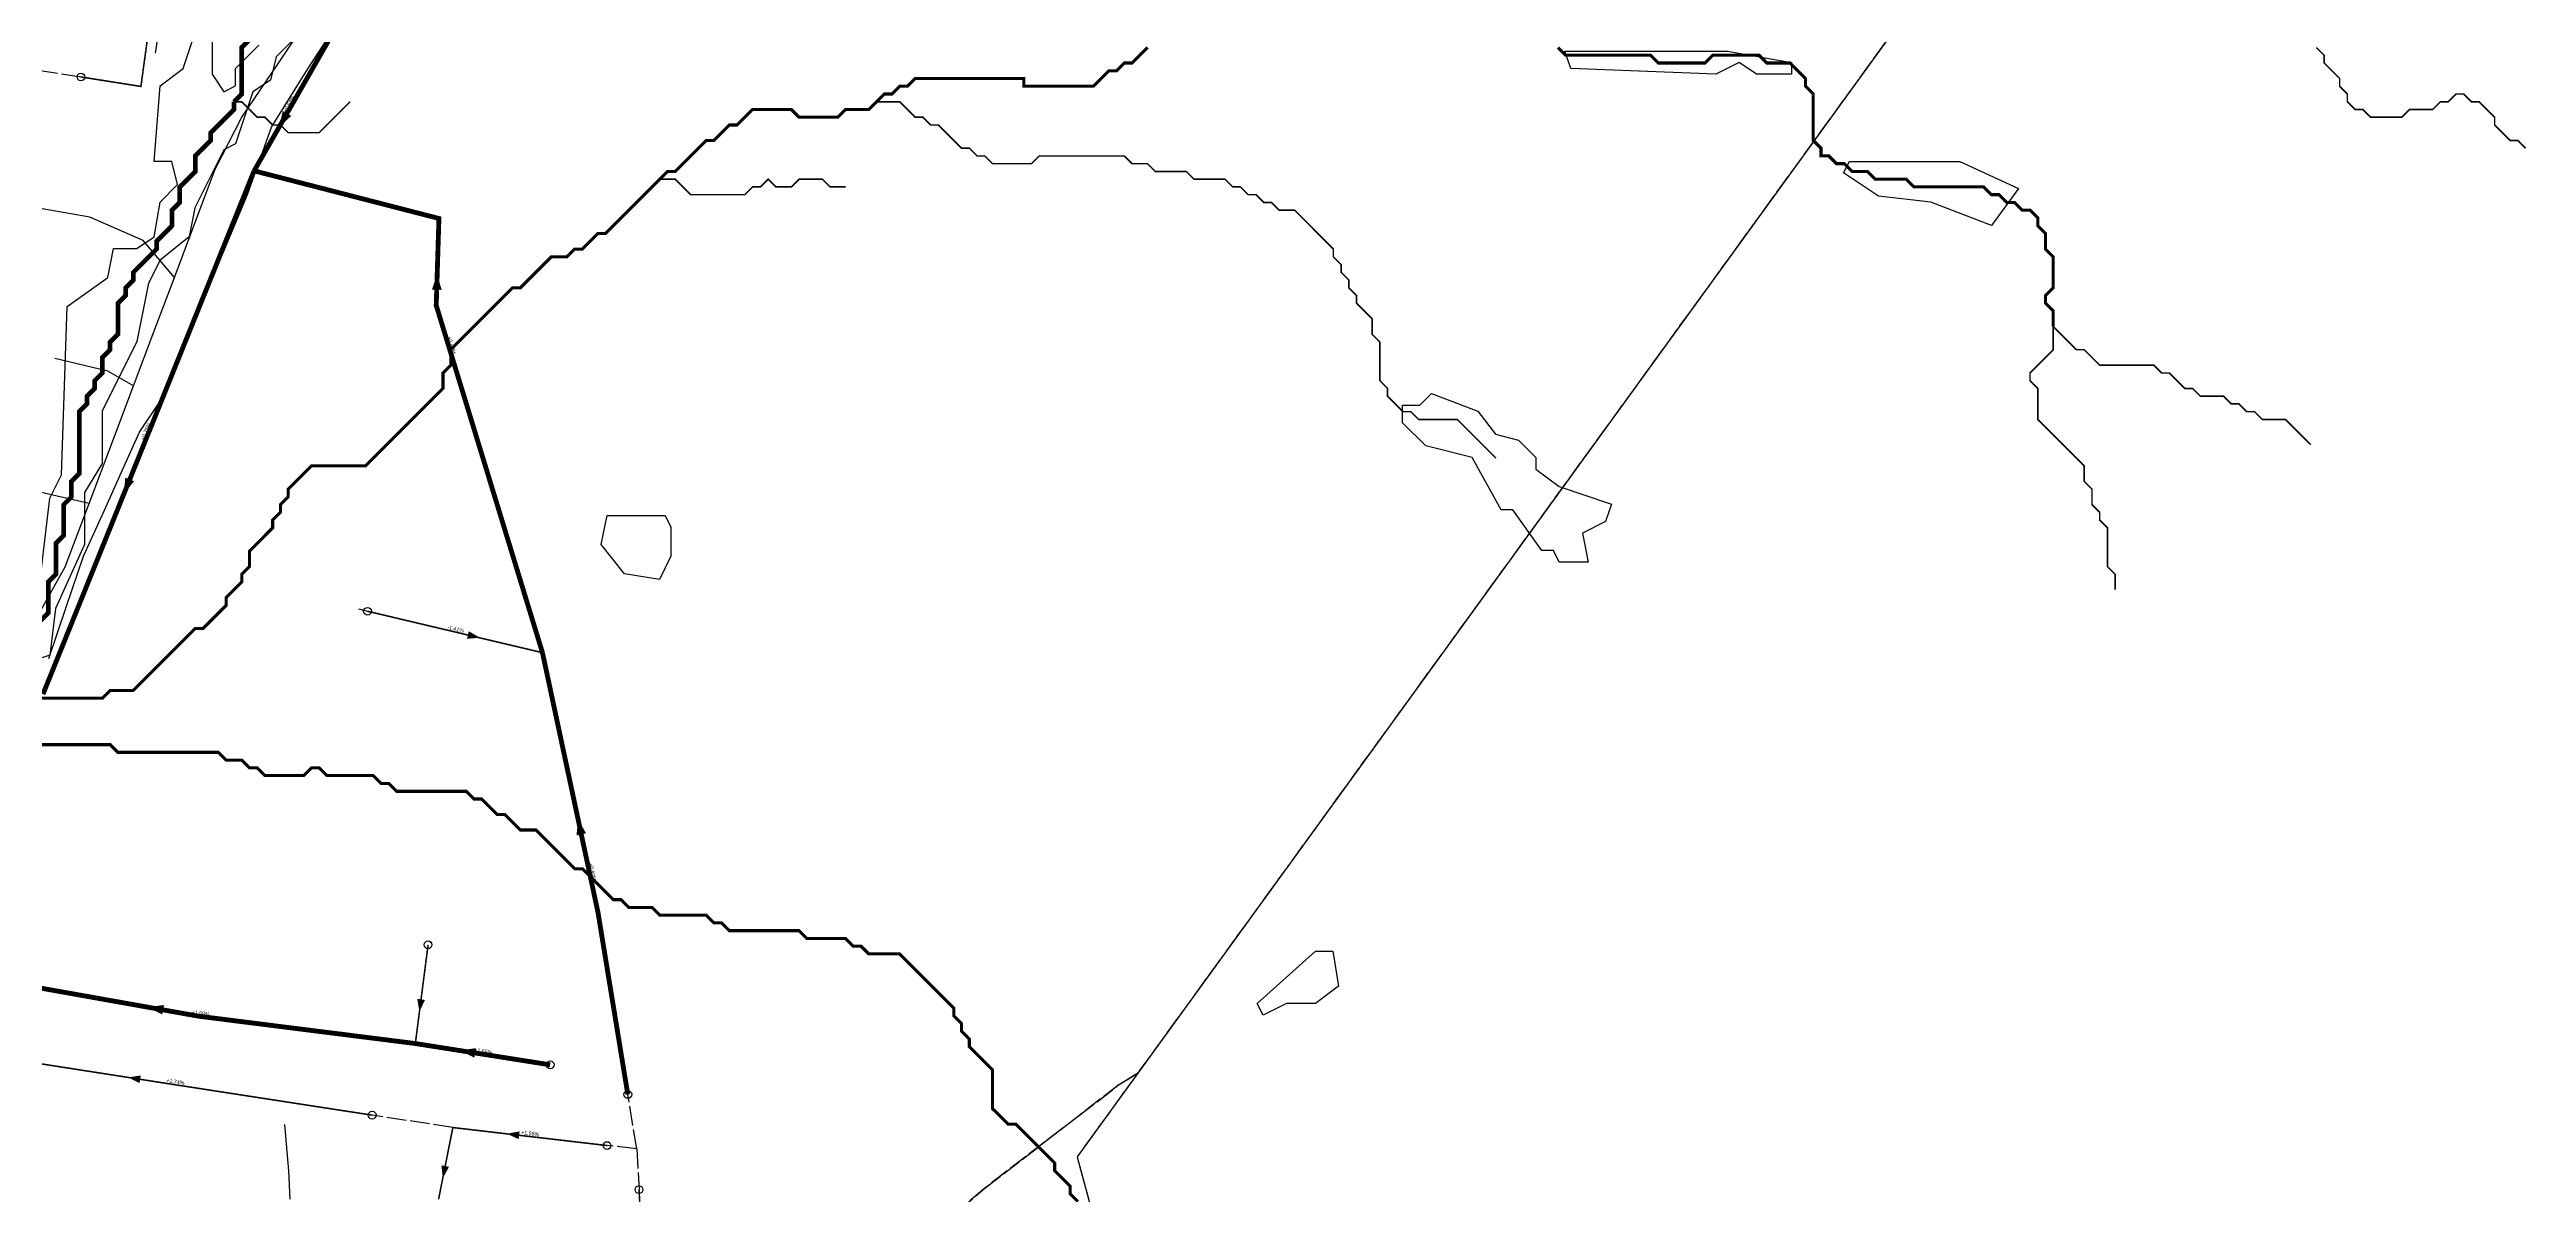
# Model space of a CAD drawing. Header units: metres. Extents: x 442821 to 452274, y 2561971 to 2571293.
# Drawn here: x 450677 to 451957, y 2567724 to 2568316 of the extents above; entities that cross this region are included whole.
import ezdxf
from ezdxf.enums import TextEntityAlignment as Align

# ---------------------------------------------------------------- set-up
doc = ezdxf.new("R2010")
doc.units = ezdxf.units.M
doc.header["$LTSCALE"] = 8
doc.linetypes.add('DASHDOT', pattern=[3.556, 2.54, -0.508, 0, -0.508])
doc.linetypes.add('DASHED', pattern=[1.524, 1.27, -0.254])
for name, color, linetype in [('A_ARROWS', 7, 'Continuous'), ('A_BUILT_2006', 252, 'Continuous'), ('A_CATCHMENTS', 7, 'Continuous'), ('A_ENVELOPE', 3, 'Continuous'), ('A_GRADIENT', 8, 'Continuous'), ('A_HEAD_GAP', 8, 'Continuous'), ('A_HEADS', 8, 'Continuous'), ('A_STREAMS', 5, 'Continuous'), ('A_WADI', 4, 'Continuous')]:
    doc.layers.add(name, color=color, linetype=linetype)

msp = doc.modelspace()

# ---------------------------------------------------------------- linework, layer by layer
at = {"layer": 'A_ARROWS', "color": 2}
for points in [[(450795.4, 2568275.8), (450797.2, 2568284), (450801.6, 2568281.5)], [(450877, 2568199.7), (450879.3, 2568191.6), (450874.3, 2568191.8)], [(450715.1, 2568086.3), (450715.8, 2568094.6), (450720.4, 2568092.8)], [(450899.1, 2568011.9), (450892.4, 2568011.4), (450893.3, 2568015.3)], [(450949.8, 2567918.2), (450953.9, 2567910.9), (450949, 2567909.8)], [(450727.5, 2567821.1), (450735.8, 2567822.2), (450734.9, 2567817.3)], [(450867.8, 2567818.8), (450866.7, 2567825.4), (450870.7, 2567824.8)], [(450888.7, 2567798.7), (450897, 2567799.9), (450896.2, 2567795)], [(450717.2, 2567784.8), (450723.8, 2567785.8), (450723.2, 2567781.9)], [(450913, 2567755.7), (450919.6, 2567756.9), (450919.1, 2567752.9)], [(450879.9, 2567732.7), (450879.2, 2567739.4), (450883.1, 2567738.6)]]:
    msp.add_solid(points, dxfattribs=at)
at = {"layer": 'A_BUILT_2006', "color": 252}
for points in [[(450735.7, 2568343.3), (450731.2, 2568313.9)], [(450795.6, 2568309.8), (450815.2, 2568338.8)], [(450810.1, 2568305.8), (450827.9, 2568333)], [(450776, 2568280.8), (450795.6, 2568309.8)], [(450791.3, 2568275.6), (450810.1, 2568305.8)], [(450762.3, 2568254), (450776, 2568280.8)], [(450779, 2568240.8), (450791.3, 2568275.6)], [(450751.8, 2568226.1), (450762.3, 2568254)], [(450766.3, 2568210.4), (450779, 2568240.8)], [(450697.5, 2568229.2), (450672.8, 2568233.4)], [(450725, 2568217.1), (450697.5, 2568229.2)], [(450741.2, 2568198), (450725, 2568217.1)], [(450741.2, 2568198), (450751.8, 2568226.1)], [(450749.9, 2568171.4), (450766.3, 2568210.4)], [(450730.6, 2568169.9), (450741.2, 2568198)], [(450720.1, 2568142.1), (450730.6, 2568169.9)], [(450734.7, 2568135.4), (450749.9, 2568171.4)], [(450706.8, 2568149.6), (450679.5, 2568156.2)], [(450720.1, 2568142.1), (450706.8, 2568149.6)], [(450709.4, 2568113.7), (450720.1, 2568142.1)], [(450723.2, 2568118.1), (450734.7, 2568135.4)], [(450697.1, 2568081.2), (450709.4, 2568113.7)], [(450714.4, 2568098.7), (450723.2, 2568118.1)], [(450697.1, 2568081.2), (450667.9, 2568087.9)], [(450705.1, 2568077.9), (450714.4, 2568098.7)], [(450684.8, 2568048.5), (450697.1, 2568081.2)], [(450694.3, 2568054.1), (450705.1, 2568077.9)], [(450668.1, 2568018.5), (450684.8, 2568048.5)], [(450685.4, 2568028.2), (450694.3, 2568054.1)], [(450676.3, 2568001.2), (450685.4, 2568028.2)], [(450800.4, 2567736.6), (450798.3, 2567760.4)], [(450801, 2567721.9), (450800.4, 2567736.6)]]:
    msp.add_lwpolyline(points, dxfattribs=at)
at = {"layer": 'A_CATCHMENTS', "color": 2, "linetype": 'DASHED'}
msp.add_lwpolyline([(451933.1, 2568743.7), (451239, 2567787), (451229.5, 2567781.1), (451160, 2567727.6), (451136.6, 2567707.5)], dxfattribs=at)
at = {"layer": 'A_CATCHMENTS', "color": 1, "linetype": 'DASHED'}
msp.add_lwpolyline([(451136.6, 2567707.5), (451160, 2567727.6), (451229.5, 2567781.1), (451239, 2567787), (451207.7, 2567743.8), (451363.1, 2567166.2)], dxfattribs=at)
at = {"layer": 'A_ENVELOPE', "color": 3}
msp.add_lwpolyline([(451933.1, 2568743.7), (451207.7, 2567743.8), (451463.4, 2566793.3)], dxfattribs=at)
at = {"layer": 'A_HEAD_GAP', "color": 8, "linetype": 'DASHED'}
for points in [[(450670.8, 2568305.1), (450692.9, 2568301.6)], [(450836.3, 2568026.8), (450841, 2568025.6)], [(450980.1, 2567747.9), (450975.5, 2567776)], [(450885.1, 2567758.9), (450843.4, 2567765.3)], [(450980.1, 2567747.9), (450964.8, 2567749.6)], [(450980.1, 2567747.9), (450981.3, 2567726.8)]]:
    msp.add_lwpolyline(points, dxfattribs=at)
at = {"layer": 'A_HEADS', "color": 2}
for centre in [(450692.9, 2568301.6), (450841, 2568025.6), (450872.3, 2567853.3), (450935.4, 2567791.3), (450843.4, 2567765.3), (450975.5, 2567776), (450964.8, 2567749.6), (450981.3, 2567726.8)]:
    msp.add_circle(centre, 2, dxfattribs=at)
at = {"layer": 'A_SECONDARY_HEADER', "color": 2, "const_width": 2.5}
for points in [[(450821.1, 2568320.8), (450782.4, 2568253.1)], [(450782.4, 2568253.1), (450727.9, 2568117.9), (450673.3, 2567982.8)], [(450975.5, 2567776), (450960.1, 2567870), (450931.4, 2568004.2)], [(450865.7, 2567802.3), (450753.8, 2567816.4), (450644.1, 2567835.9)], [(450935.4, 2567791.3), (450865.7, 2567802.3)]]:
    msp.add_lwpolyline(points, dxfattribs=at)
at = {"layer": 'A_SECONDARY_HEADER', "color": 2, "linetype": 'DASHED', "const_width": 2.5}
msp.add_lwpolyline([(450931.4, 2568004.2), (450876.5, 2568183.6), (450877.9, 2568228.5), (450782.4, 2568253.1)], dxfattribs=at)
at = {"layer": 'A_SECONDARY_MAIN', "color": 2, "linetype": 'DASHDOT', "const_width": 0.8}
for points in [[(450841, 2568025.6), (450931.4, 2568004.2)], [(450872.3, 2567853.3), (450865.7, 2567802.3)]]:
    msp.add_lwpolyline(points, dxfattribs=at)
at = {"layer": 'A_SECONDARY_MAIN', "color": 2, "const_width": 0.8}
msp.add_lwpolyline([(450885.1, 2567758.9), (450877.7, 2567721.8)], dxfattribs=at)
at = {"layer": 'A_SECONDARY_MAIN_BRANCH', "color": 2, "const_width": 0.8}
for points in [[(450692.9, 2568301.6), (450723.9, 2568296.7), (450734.9, 2568377.2)], [(450843.4, 2567765.3), (450786.3, 2567774.1), (450738.4, 2567781.5), (450639.6, 2567796.9)], [(450964.8, 2567749.6), (450885.1, 2567758.9)]]:
    msp.add_lwpolyline(points, dxfattribs=at)
at = {"layer": 'A_SECONDARY_MAIN_BRANCH', "color": 2, "linetype": 'DASHED', "const_width": 0.8}
msp.add_lwpolyline([(450981.3, 2567726.8), (450983.5, 2567689.4)], dxfattribs=at)
at = {"layer": 'A_STREAMS', "color": 5}
for points, const_width in [([(450780, 2568320.8), (450776, 2568316.8), (450776, 2568312.8), (450776, 2568308.8), (450776, 2568304.8), (450776, 2568300.8), (450776, 2568296.8), (450776, 2568292.8), (450772, 2568288.8)], 2.4), ([(451244.1, 2568316.8), (451240.1, 2568312.8), (451236.1, 2568308.8), (451232.1, 2568308.8), (451228.1, 2568304.8), (451224.1, 2568304.8), (451220.1, 2568300.8), (451216.1, 2568296.8), (451212.1, 2568296.8), (451208.1, 2568296.8), (451204.1, 2568296.8), (451200.1, 2568296.8), (451196.1, 2568296.8), (451192.1, 2568296.8), (451188.1, 2568296.8), (451184.1, 2568296.8), (451180.1, 2568296.8), (451180.1, 2568300.8), (451176.1, 2568300.8), (451172.1, 2568300.8), (451168.1, 2568300.8), (451164, 2568300.8), (451160, 2568300.8), (451156, 2568300.8), (451152, 2568300.8), (451148, 2568300.8), (451144, 2568300.8), (451140, 2568300.8), (451136, 2568300.8), (451132, 2568300.8), (451128, 2568300.8), (451124, 2568300.8), (451120, 2568296.8), (451116, 2568296.8), (451112, 2568292.8), (451108, 2568292.8), (451104, 2568288.8)], 1.6), ([(451712.1, 2568172.7), (451712.1, 2568176.7), (451712.1, 2568180.7), (451708.1, 2568184.7), (451708.1, 2568188.7), (451712.1, 2568192.7), (451712.1, 2568196.7), (451712.1, 2568200.7), (451712.1, 2568204.7), (451712.1, 2568208.7), (451708.1, 2568212.7), (451708.1, 2568216.7), (451708.1, 2568220.7), (451704.1, 2568224.8), (451704.1, 2568228.8), (451700.1, 2568232.8), (451696.1, 2568232.8), (451692.1, 2568236.8), (451688.1, 2568236.8), (451684.1, 2568240.8), (451680.1, 2568240.8), (451676.1, 2568244.8), (451672.1, 2568244.8), (451668.1, 2568244.8), (451664.1, 2568244.8), (451660.1, 2568244.8), (451656.1, 2568244.8), (451652.1, 2568244.8), (451648.1, 2568244.8), (451644.1, 2568244.8), (451640.1, 2568244.8), (451636.1, 2568248.8), (451632.1, 2568248.8), (451628.1, 2568248.8), (451624.1, 2568248.8), (451620.1, 2568248.8), (451616.1, 2568252.8), (451612.1, 2568252.8), (451608.1, 2568252.8), (451604.1, 2568256.8), (451600.1, 2568256.8), (451596.1, 2568260.8), (451592.1, 2568260.8), (451592.1, 2568264.8), (451588.1, 2568268.8), (451588.1, 2568272.8), (451588.1, 2568276.8), (451588.1, 2568280.8), (451588.1, 2568284.8), (451588.1, 2568288.8), (451588.1, 2568292.8), (451584.1, 2568296.8), (451584.1, 2568300.8), (451580.1, 2568304.8), (451576.1, 2568308.8), (451572.1, 2568308.8), (451568.1, 2568308.8), (451564.1, 2568308.8), (451560.1, 2568312.8), (451556.1, 2568312.8), (451552.1, 2568312.8), (451548.1, 2568312.8), (451544.1, 2568312.8), (451540.1, 2568312.8), (451536.1, 2568312.8), (451532.1, 2568308.8), (451528.1, 2568308.8), (451524.1, 2568308.8), (451520.1, 2568308.8), (451516.1, 2568308.8), (451512.1, 2568308.8), (451508.1, 2568308.8), (451504.1, 2568312.8), (451500.1, 2568312.8), (451496.1, 2568312.8), (451492.1, 2568312.8), (451488.1, 2568312.8), (451484.1, 2568312.8), (451480.1, 2568312.8), (451476.1, 2568312.8), (451472.1, 2568312.8), (451468.1, 2568312.8), (451464.1, 2568312.8), (451460.1, 2568312.8), (451456.1, 2568316.8)], 1.6), ([(451956.2, 2568264.7), (451956.2, 2568264.8), (451952.2, 2568268.8), (451948.2, 2568268.8), (451944.2, 2568272.8), (451940.2, 2568276.8), (451940.2, 2568280.8), (451936.2, 2568284.8), (451932.2, 2568288.8), (451928.2, 2568288.8), (451924.2, 2568292.8), (451920.2, 2568292.8), (451916.2, 2568288.8), (451912.2, 2568288.8), (451908.2, 2568284.8), (451904.2, 2568284.8), (451900.2, 2568284.8), (451896.2, 2568284.8), (451892.2, 2568280.8), (451888.1, 2568280.8), (451884.1, 2568280.8), (451880.1, 2568280.8), (451876.1, 2568280.8), (451872.1, 2568284.8), (451868.1, 2568284.8), (451864.1, 2568288.8), (451864.1, 2568292.8), (451860.1, 2568296.8), (451860.1, 2568300.8), (451856.1, 2568304.8), (451852.1, 2568308.8), (451852.1, 2568312.8), (451848.1, 2568316.8)], 0.8), ([(450772, 2568288.8), (450772, 2568284.8), (450768, 2568280.8), (450764, 2568276.8), (450760, 2568272.8), (450760, 2568268.8), (450756, 2568264.8), (450752, 2568260.8), (450752, 2568256.8), (450752, 2568252.8), (450748, 2568248.8), (450744, 2568244.8), (450744, 2568240.8), (450744, 2568236.8), (450740, 2568232.8), (450740, 2568228.8), (450740, 2568224.8), (450736, 2568220.7), (450732, 2568216.7), (450732, 2568212.7), (450728, 2568208.7), (450724, 2568204.7), (450720, 2568200.7), (450720, 2568196.7), (450716, 2568192.7), (450716, 2568188.7), (450712, 2568184.7), (450712, 2568180.7), (450712, 2568176.7), (450712, 2568172.7), (450712, 2568168.7), (450708, 2568164.7), (450708, 2568160.7), (450704, 2568156.7), (450704, 2568152.7), (450704, 2568148.7), (450700, 2568144.7), (450700, 2568140.7), (450696, 2568136.7), (450696, 2568132.7), (450692, 2568128.7), (450692, 2568124.7), (450692, 2568120.7), (450692, 2568116.7), (450692, 2568112.7), (450692, 2568108.7), (450692, 2568104.7), (450692, 2568100.7), (450692, 2568096.7), (450688, 2568092.7), (450688, 2568088.7), (450688, 2568084.7), (450684, 2568080.7), (450684, 2568076.7), (450684, 2568072.7), (450684, 2568068.7), (450684, 2568064.7), (450680, 2568060.7), (450680, 2568056.7), (450680, 2568052.7), (450680, 2568048.7), (450680, 2568044.7), (450676, 2568040.7), (450676, 2568036.7), (450676, 2568032.7), (450676, 2568028.7), (450676, 2568024.7), (450672, 2568020.7)], 2.4), ([(450832, 2568288.8), (450828, 2568284.8), (450824, 2568280.8), (450820, 2568276.8), (450816, 2568272.8), (450812, 2568272.8), (450808, 2568272.8), (450804, 2568272.8), (450800, 2568272.8), (450796, 2568276.8), (450792, 2568276.8), (450788, 2568280.8), (450784, 2568280.8), (450780, 2568284.8), (450776, 2568288.8), (450772, 2568288.8)], 0.8), ([(451104, 2568288.8), (451100, 2568284.8), (451096, 2568284.8), (451092, 2568284.8), (451088, 2568284.8), (451084, 2568280.8), (451080, 2568280.8), (451076, 2568280.8), (451072, 2568280.8), (451068, 2568280.8), (451064, 2568280.8), (451060, 2568284.8), (451056, 2568284.8), (451052, 2568284.8), (451048, 2568284.8), (451044, 2568284.8), (451040, 2568284.8), (451036, 2568280.8), (451032, 2568276.8), (451028, 2568276.8), (451024, 2568272.8), (451020, 2568268.8), (451016, 2568268.8), (451012, 2568264.8), (451008, 2568260.8), (451004, 2568256.8), (451000, 2568252.8), (450996, 2568252.8), (450992, 2568248.8)], 1.6), ([(451424.1, 2568104.7), (451420.1, 2568108.7), (451416.1, 2568112.7), (451412.1, 2568116.7), (451408.1, 2568120.7), (451404.1, 2568124.7), (451400.1, 2568124.7), (451396.1, 2568124.7), (451392.1, 2568124.7), (451388.1, 2568124.7), (451384.1, 2568124.7), (451380.1, 2568128.7), (451376.1, 2568128.7), (451372.1, 2568132.7), (451368.1, 2568136.7), (451368.1, 2568140.7), (451364.1, 2568144.7), (451364.1, 2568148.7), (451364.1, 2568152.7), (451364.1, 2568156.7), (451364.1, 2568160.7), (451364.1, 2568164.7), (451360.1, 2568168.7), (451360.1, 2568172.7), (451360.1, 2568176.7), (451356.1, 2568180.7), (451352.1, 2568184.7), (451352.1, 2568188.7), (451348.1, 2568192.7), (451348.1, 2568196.7), (451344.1, 2568200.7), (451344.1, 2568204.7), (451340.1, 2568208.7), (451340.1, 2568212.7), (451336.1, 2568216.7), (451332.1, 2568220.7), (451328.1, 2568224.8), (451324.1, 2568228.8), (451320.1, 2568232.8), (451316.1, 2568232.8), (451312.1, 2568232.8), (451308.1, 2568236.8), (451304.1, 2568236.8), (451300.1, 2568240.8), (451296.1, 2568240.8), (451292.1, 2568244.8), (451288.1, 2568244.8), (451284.1, 2568248.8), (451280.1, 2568248.8), (451276.1, 2568248.8), (451272.1, 2568248.8), (451268.1, 2568248.8), (451264.1, 2568252.8), (451260.1, 2568252.8), (451256.1, 2568252.8), (451252.1, 2568252.8), (451248.1, 2568252.8), (451244.1, 2568256.8), (451240.1, 2568256.8), (451236.1, 2568256.8), (451232.1, 2568260.8), (451228.1, 2568260.8), (451224.1, 2568260.8), (451220.1, 2568260.8), (451216.1, 2568260.8), (451212.1, 2568260.8), (451208.1, 2568260.8), (451204.1, 2568260.8), (451200.1, 2568260.8), (451196.1, 2568260.8), (451192.1, 2568260.8), (451188.1, 2568260.8), (451184.1, 2568256.8), (451180.1, 2568256.8), (451176.1, 2568256.8), (451172.1, 2568256.8), (451168.1, 2568256.8), (451164, 2568256.8), (451160, 2568260.8), (451156, 2568260.8), (451152, 2568264.8), (451148, 2568264.8), (451144, 2568268.8), (451140, 2568272.8), (451136, 2568276.8), (451132, 2568276.8), (451128, 2568280.8), (451124, 2568280.8), (451120, 2568284.8), (451116, 2568288.8), (451112, 2568288.8), (451108, 2568288.8), (451104, 2568288.8)], 0.8), ([(450992, 2568248.8), (450988, 2568244.8), (450984, 2568240.8), (450980, 2568236.8), (450976, 2568232.8), (450972, 2568228.8), (450968, 2568224.8), (450964, 2568220.7), (450960, 2568220.7), (450956, 2568216.7), (450952, 2568212.7), (450948, 2568212.7), (450944, 2568208.7), (450940, 2568208.7), (450936, 2568208.7), (450932, 2568204.7), (450928, 2568200.7), (450924, 2568196.7), (450920, 2568192.7), (450916, 2568192.7), (450912, 2568188.7), (450908, 2568184.7), (450904, 2568180.7), (450900, 2568176.7), (450896, 2568172.7), (450892, 2568168.7), (450888, 2568164.7), (450884, 2568160.7), (450884, 2568156.7), (450884, 2568152.7), (450880, 2568148.7), (450880, 2568144.7), (450880, 2568140.7), (450876, 2568136.7), (450872, 2568132.7), (450868, 2568128.7), (450864, 2568124.7), (450860, 2568120.7), (450856, 2568116.7), (450852, 2568112.7), (450848, 2568108.7), (450844, 2568104.7), (450840, 2568100.7), (450836, 2568100.7), (450832, 2568100.7), (450828, 2568100.7), (450824, 2568100.7), (450820, 2568100.7), (450816, 2568100.7), (450812, 2568100.7), (450808, 2568096.7), (450804, 2568092.7), (450800, 2568088.7), (450800, 2568084.7), (450796, 2568080.7), (450796, 2568076.7), (450792, 2568072.7), (450792, 2568068.7), (450788, 2568064.7), (450784, 2568060.7), (450780, 2568056.7), (450780, 2568052.7), (450780, 2568048.7), (450776, 2568044.7), (450776, 2568040.7), (450772, 2568036.7), (450768, 2568032.7), (450768, 2568028.7), (450764, 2568024.7), (450760, 2568020.7), (450756, 2568016.7), (450752, 2568016.7), (450748, 2568012.7), (450744, 2568008.7), (450740, 2568004.7), (450736, 2568000.7), (450732, 2567996.7), (450728, 2567992.7), (450724, 2567988.7), (450720, 2567984.7), (450716, 2567984.7), (450712, 2567984.7), (450708, 2567984.7), (450704, 2567980.7), (450700, 2567980.7), (450696, 2567980.7), (450692, 2567980.7), (450688, 2567980.7), (450684, 2567980.7), (450680, 2567980.7), (450676, 2567980.7), (450672, 2567980.7)], 1.6), ([(451088, 2568244.8), (451084, 2568244.8), (451080, 2568244.8), (451076, 2568248.8), (451072, 2568248.8), (451068, 2568248.8), (451064, 2568248.8), (451060, 2568244.8), (451056, 2568244.8), (451052, 2568244.8), (451048, 2568248.8), (451044, 2568244.8), (451040, 2568244.8), (451036, 2568240.8), (451032, 2568240.8), (451028, 2568240.8), (451024, 2568240.8), (451020, 2568240.8), (451016, 2568240.8), (451012, 2568240.8), (451008, 2568240.8), (451004, 2568244.8), (451000, 2568248.8), (450996, 2568248.8), (450992, 2568248.8)], 0.8), ([(451744.1, 2568036.7), (451744.1, 2568040.7), (451744.1, 2568044.7), (451740.1, 2568048.7), (451740.1, 2568052.7), (451740.1, 2568056.7), (451740.1, 2568060.7), (451740.1, 2568064.7), (451740.1, 2568068.7), (451736.1, 2568072.7), (451736.1, 2568076.7), (451732.1, 2568080.7), (451732.1, 2568084.7), (451732.1, 2568088.7), (451728.1, 2568092.7), (451728.1, 2568096.7), (451728.1, 2568100.7), (451724.1, 2568104.7), (451720.1, 2568108.7), (451716.1, 2568112.7), (451712.1, 2568116.7), (451708.1, 2568120.7), (451704.1, 2568124.7), (451704.1, 2568128.7), (451704.1, 2568132.7), (451704.1, 2568136.7), (451704.1, 2568140.7), (451700.1, 2568144.7), (451700.1, 2568148.7), (451704.1, 2568152.7), (451708.1, 2568156.7), (451712.1, 2568160.7), (451712.1, 2568164.7), (451712.1, 2568168.7), (451712.1, 2568172.7)], 0.8), ([(451845.2, 2568111.7), (451844.1, 2568112.7), (451840.1, 2568116.7), (451836.1, 2568120.7), (451832.1, 2568124.7), (451828.1, 2568124.7), (451824.1, 2568124.7), (451820.1, 2568124.7), (451816.1, 2568128.7), (451812.1, 2568128.7), (451808.1, 2568132.7), (451804.1, 2568132.7), (451800.1, 2568136.7), (451796.1, 2568136.7), (451792.1, 2568136.7), (451788.1, 2568136.7), (451784.1, 2568140.7), (451780.1, 2568140.7), (451776.1, 2568144.7), (451772.1, 2568148.7), (451768.1, 2568148.7), (451764.1, 2568152.7), (451760.1, 2568152.7), (451756.1, 2568152.7), (451752.1, 2568152.7), (451748.1, 2568152.7), (451744.1, 2568152.7), (451740.1, 2568152.7), (451736.1, 2568152.7), (451732.1, 2568156.7), (451728.1, 2568160.7), (451724.1, 2568160.7), (451720.1, 2568164.7), (451716.1, 2568168.7), (451712.1, 2568172.7)], 0.8), ([(451208.1, 2567720.6), (451204.1, 2567724.6), (451204.1, 2567728.6), (451200.1, 2567732.6), (451196.1, 2567736.6), (451196.1, 2567740.6), (451192.1, 2567744.6), (451188.1, 2567748.6), (451184.1, 2567752.6), (451180.1, 2567756.6), (451176.1, 2567760.6), (451172.1, 2567760.6), (451168.1, 2567764.6), (451164, 2567768.6), (451164, 2567772.6), (451164, 2567776.6), (451164, 2567780.6), (451164, 2567784.6), (451164, 2567788.6), (451160, 2567792.6), (451156, 2567796.6), (451152, 2567800.6), (451152, 2567804.6), (451148, 2567808.6), (451148, 2567812.6), (451144, 2567816.6), (451144, 2567820.6), (451140, 2567824.6), (451136, 2567828.6), (451132, 2567832.6), (451128, 2567836.6), (451124, 2567840.6), (451120, 2567844.6), (451116, 2567848.6), (451112, 2567848.6), (451108, 2567848.6), (451104, 2567848.6), (451100, 2567848.6), (451096, 2567852.6), (451092, 2567852.6), (451088, 2567856.6), (451084, 2567856.6), (451080, 2567856.6), (451076, 2567856.6), (451072, 2567856.6), (451068, 2567856.6), (451064, 2567860.6), (451060, 2567860.6), (451056, 2567860.6), (451052, 2567860.6), (451048, 2567860.6), (451044, 2567860.6), (451040, 2567860.6), (451036, 2567860.6), (451032, 2567860.6), (451028, 2567860.6), (451024, 2567864.6), (451020, 2567864.6), (451016, 2567868.6), (451012, 2567868.6), (451008, 2567868.6), (451004, 2567868.6), (451000, 2567868.6), (450996, 2567868.6), (450992, 2567868.6), (450988, 2567872.6), (450984, 2567872.6), (450980, 2567872.6), (450976, 2567872.6), (450972, 2567876.6), (450968, 2567876.6), (450964, 2567880.6), (450960, 2567884.6), (450956, 2567888.6), (450952, 2567892.6), (450948, 2567892.6), (450944, 2567896.6), (450940, 2567900.6), (450936, 2567904.6), (450932, 2567908.6), (450928, 2567912.6), (450924, 2567912.6), (450920, 2567912.6), (450916, 2567916.6), (450912, 2567920.6), (450908, 2567920.6), (450904, 2567924.6), (450900, 2567928.6), (450896, 2567928.6), (450892, 2567932.6), (450888, 2567932.6), (450884, 2567932.6), (450880, 2567932.6), (450876, 2567932.6), (450872, 2567932.6), (450868, 2567932.6), (450864, 2567932.6), (450860, 2567932.6), (450856, 2567932.6), (450852, 2567936.6), (450848, 2567936.6), (450844, 2567940.7), (450840, 2567940.7), (450836, 2567940.7), (450832, 2567940.7), (450828, 2567940.7), (450824, 2567940.7), (450820, 2567940.7), (450816, 2567944.7), (450812, 2567944.7), (450808, 2567940.7), (450804, 2567940.7), (450800, 2567940.7), (450796, 2567940.7), (450792, 2567940.7), (450788, 2567940.7), (450784, 2567944.7), (450780, 2567944.7), (450776, 2567948.7), (450772, 2567948.7), (450768, 2567948.7), (450764, 2567952.7), (450760, 2567952.7), (450756, 2567952.7), (450752, 2567952.7), (450748, 2567952.7), (450744, 2567952.7), (450740, 2567952.7), (450736, 2567952.7), (450732, 2567952.7), (450728, 2567952.7), (450724, 2567952.7), (450720, 2567952.7), (450716, 2567952.7), (450712, 2567952.7), (450708, 2567956.7), (450704, 2567956.7), (450700, 2567956.7), (450696, 2567956.7), (450692, 2567956.7), (450688, 2567956.7), (450684, 2567956.7), (450680, 2567956.7), (450676, 2567956.7), (450672, 2567956.7)], 1.6)]:
    msp.add_lwpolyline(points, dxfattribs=dict(at, const_width=const_width))
at = {"layer": 'A_WADI', "color": 4}
for points in [[(450802.8, 2568321), (450793.8, 2568312), (450790.8, 2568300), (450781.8, 2568294), (450772.8, 2568267), (450766.8, 2568264), (450751.8, 2568234), (450748.8, 2568219), (450733.8, 2568207), (450727.8, 2568195), (450721.8, 2568165), (450703.8, 2568129), (450703.8, 2568102), (450694.8, 2568087), (450694.8, 2568060), (450679.8, 2568027), (450676.8, 2568003), (450667.8, 2568000)], [(450670.8, 2568033), (450676.8, 2568084), (450682.8, 2568096), (450685.8, 2568183), (450706.8, 2568198), (450709.8, 2568213), (450721.8, 2568213), (450730.8, 2568219), (450733.8, 2568237), (450742.8, 2568246), (450739.8, 2568258), (450730.8, 2568258), (450733.8, 2568297), (450745.8, 2568306), (450751.8, 2568324)], [(450760.8, 2568327), (450760.8, 2568303), (450766.8, 2568294), (450772.8, 2568297), (450772.8, 2568306), (450784.8, 2568318)]]:
    msp.add_lwpolyline(points, dxfattribs=at)
for points in [[(451543.8, 2568315), (451576.8, 2568309), (451576.8, 2568303), (451558.8, 2568303), (451549.8, 2568309), (451537.8, 2568303), (451462.8, 2568306), (451459.8, 2568315), (451543.8, 2568315)], [(451648.8, 2568237), (451621.8, 2568240), (451603.8, 2568252), (451606.8, 2568258), (451663.8, 2568258), (451694.1, 2568244), (451680.2, 2568224.8), (451648.8, 2568237)], [(451414.8, 2568129), (451423.8, 2568117), (451435.8, 2568114), (451444.8, 2568105), (451444.8, 2568099), (451456.8, 2568090), (451483.8, 2568081), (451480.8, 2568072), (451468.8, 2568066), (451471.8, 2568051), (451456.8, 2568051), (451453.8, 2568057), (451447.8, 2568057), (451432.8, 2568078), (451426.8, 2568078), (451411.8, 2568105), (451387.8, 2568111), (451375.8, 2568123), (451375.8, 2568132), (451384.8, 2568132), (451390.8, 2568138), (451414.8, 2568129)], [(450997.8, 2568069), (450997.8, 2568054), (450991.8, 2568042), (450973.8, 2568045), (450961.8, 2568060), (450964.8, 2568075), (450994.8, 2568075), (450997.8, 2568069)], [(451339.8, 2567850), (451342.8, 2567832), (451330.8, 2567823), (451315.8, 2567823), (451303.8, 2567817), (451300.8, 2567823), (451330.8, 2567850), (451339.8, 2567850)]]:
    msp.add_lwpolyline(points, close=True, dxfattribs=at)

# ---------------------------------------------------------------- texts
at = {"layer": 'A_GRADIENT', "color": 2}
for s, rotation, p in [('+0.64%', 60.2815, (450801.8, 2568286.9)), ('+0.40%', 286.9951, (450883, 2568162.5)), ('+0.75%', 68.0039, (450727.9, 2568117.9)), ('-1.41%', -13.3454, (450886.2, 2568014.9)), ('+0.80%', 282.0733, (450955.7, 2567890.5)), ('+1.68%', 351.9711, (450754.5, 2567816.4)), ('+1.65%', 351.0419, (450900.6, 2567796.8)), ('+1.74%', 351.1368, (450741.5, 2567781)), ('+1.56%', 353.3577, (450924.9, 2567754.3))]:
    msp.add_text(s, height=2, rotation=rotation, dxfattribs=at).set_placement(p, align=Align.BOTTOM_CENTER)

doc.saveas('drawing.dxf')
